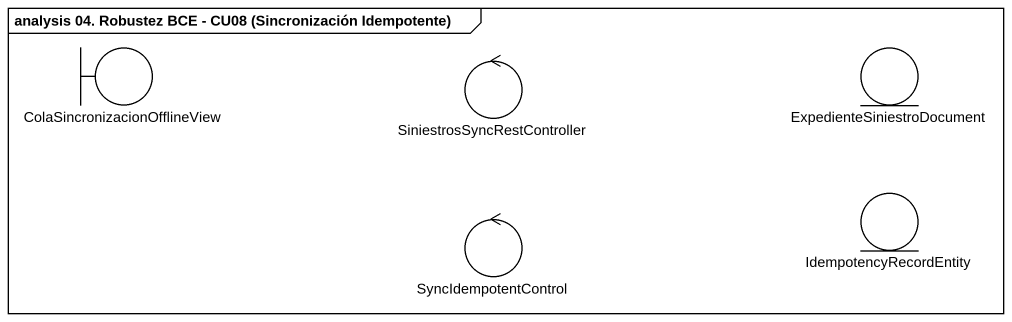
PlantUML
@startuml
mainframe analysis 04. Robustez BCE - CU08 (Sincronización Idempotente)
boundary "ColaSincronizacionOfflineView" as ColaSincronizacionOfflineVie
control SiniestrosSyncRestController
entity ExpedienteSiniestroDocument
control SyncIdempotentControl
entity IdempotencyRecordEntity
@enduml
